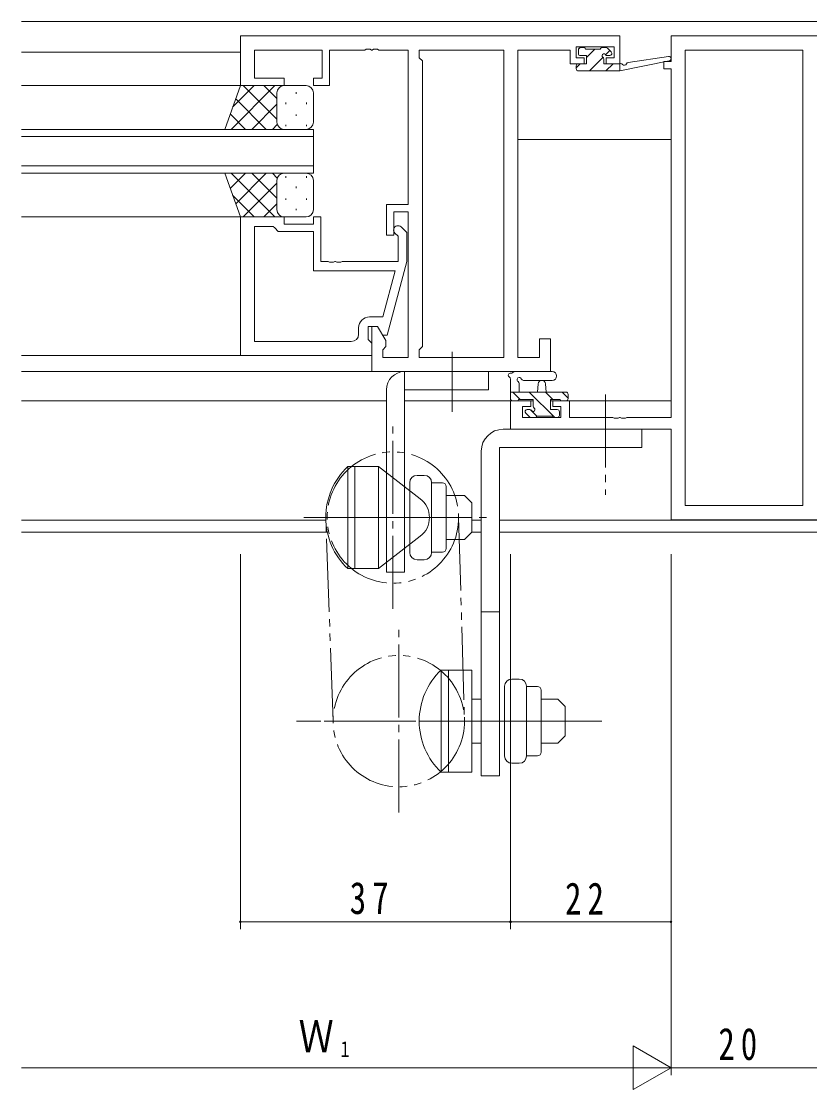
# Model space of a CAD drawing. Units: millimetres on the paper. Extents: x -397 to 397, y -282 to 282.
# Drawn here: x 14.3 to 122.3, y -16.9 to 129.5 of the extents above; entities that cross this region are included whole.
import ezdxf
from ezdxf.enums import TextEntityAlignment as Align

# ---------------------------------------------------------------- set-up
doc = ezdxf.new("R2010")
doc.units = ezdxf.units.MM
doc.linetypes.add('USER2', pattern=[13, 10, -1, 1, -1])
doc.linetypes.add('USER3', pattern=[15, 10, -1, 1, -1, 1, -1])
for name, color, linetype, lineweight in [('0-3_YKK_11', 7, 'Continuous', 18), ('0-4_YKK_12', 2, 'Continuous', 18), ('0-5_YKK_13', 4, 'Continuous', 18), ('0-6_YKK_D', 6, 'Continuous', 18)]:
    doc.layers.add(name, color=color, linetype=linetype, lineweight=lineweight)
doc.styles.add('ＭＳ ゴシック', font='')
doc.styles.get('ＭＳ ゴシック').set_extended_font_data('MS Gothic')

msp = doc.modelspace()

# ---------------------------------------------------------------- linework, layer by layer
at = {"layer": '0-3_YKK_11'}
for p, q in [((44.318, 127.531), (44.318, 120.731)), ((96.318, 127.531), (44.318, 127.531)), ((96.318, 123.731), (96.318, 127.531)), ((103.318, 127.531), (123.318, 127.531)), ((103.318, 124.031), (103.318, 127.531)), ((90.318, 126.031), (95.518, 126.031)), ((90.318, 124.531), (90.318, 126.031)), ((95.518, 126.031), (95.518, 124.531)), ((46.248, 125.601), (55.518, 125.601)), ((46.248, 121.731), (46.248, 125.601)), ((55.518, 125.601), (55.518, 121.731)), ((56.518, 125.601), (61.36, 125.601)), ((56.518, 120.731), (56.518, 125.601)), ((61.36, 125.601), (61.543, 125.721)), ((61.543, 125.721), (62.093, 125.721)), ((62.093, 125.721), (62.276, 125.601)), ((62.276, 125.601), (62.36, 125.601)), ((62.36, 125.601), (62.543, 125.721)), ((62.543, 125.721), (63.093, 125.721)), ((63.093, 125.721), (63.276, 125.601)), ((63.276, 125.601), (67.318, 125.601)), ((67.318, 125.601), (67.318, 104.431)), ((68.818, 125.601), (68.818, 124.531)), ((80.388, 125.601), (68.818, 125.601)), ((68.818, 124.531), (69.248, 124.101)), ((80.388, 83.461), (80.388, 125.601)), ((80.388, 83.461), (80.388, 125.601)), ((82.318, 125.601), (89.518, 125.601)), ((82.318, 83.461), (82.318, 125.601)), ((89.518, 125.601), (89.518, 124.801)), ((89.518, 124.801), (89.518, 123.731)), ((91.418, 124.531), (90.318, 124.531)), ((91.418, 123.731), (91.418, 124.531)), ((94.418, 124.531), (94.418, 123.731)), ((95.518, 124.531), (94.418, 124.531)), ((105.248, 125.601), (105.248, 63.161)), ((121.388, 125.601), (105.248, 125.601)), ((121.388, 63.161), (121.388, 125.601)), ((121.388, 63.161), (121.388, 125.601)), ((69.248, 124.101), (69.248, 84.961)), ((89.518, 123.731), (91.418, 123.731)), ((94.418, 123.731), (96.318, 123.731)), ((102.318, 124.031), (103.318, 124.031)), ((102.318, 123.031), (102.318, 124.031)), ((103.318, 123.031), (102.318, 123.031)), ((103.318, 75.261), (103.318, 123.031)), ((50.318, 121.731), (46.248, 121.731)), ((50.318, 120.731), (50.318, 121.731)), ((54.318, 121.731), (54.318, 120.731)), ((55.518, 121.731), (54.318, 121.731)), ((44.318, 120.731), (50.318, 120.731)), ((54.318, 120.731), (56.518, 120.731)), ((64.318, 104.431), (64.318, 100.231)), ((67.318, 104.431), (64.318, 104.431)), ((44.318, 102.731), (50.318, 102.731)), ((44.318, 83.731), (44.318, 102.731)), ((50.318, 102.731), (50.318, 101.731)), ((54.318, 102.731), (55.318, 102.731)), ((54.318, 101.731), (54.318, 102.731)), ((55.318, 102.731), (55.318, 96.631)), ((65.318, 103.431), (67.318, 103.431)), ((65.318, 100.231), (65.318, 103.431)), ((67.318, 103.431), (67.318, 83.461)), ((46.248, 101.431), (46.248, 85.661)), ((48.818, 101.431), (46.248, 101.431)), ((46.248, 101.431), (46.248, 85.661)), ((49.018, 101.231), (48.818, 101.431)), ((49.518, 100.731), (49.018, 101.231)), ((50.318, 101.731), (54.318, 101.731)), ((66.342, 101.355), (67.118, 100.58)), ((54.318, 100.731), (49.518, 100.731)), ((54.318, 95.331), (54.318, 100.731)), ((64.318, 100.231), (65.318, 100.231)), ((65.918, 100.083), (65.494, 100.507)), ((65.918, 96.631), (65.918, 100.083)), ((67.118, 100.58), (67.118, 96.634)), ((55.318, 96.631), (56.36, 96.631)), ((56.36, 96.631), (56.543, 96.511)), ((57.093, 96.511), (57.276, 96.631)), ((57.276, 96.631), (57.36, 96.631)), ((57.36, 96.631), (57.543, 96.511)), ((58.093, 96.511), (58.276, 96.631)), ((58.276, 96.631), (65.918, 96.631)), ((67.118, 96.634), (64.411, 86.531)), ((65.527, 95.331), (54.318, 95.331)), ((56.543, 96.511), (57.093, 96.511)), ((57.543, 96.511), (58.093, 96.511)), ((63.839, 89.031), (65.527, 95.331)), ((62.018, 89.031), (63.839, 89.031)), ((60.518, 86.661), (60.518, 87.531)), ((61.818, 87.731), (61.818, 85.931)), ((63.118, 87.731), (61.818, 87.731)), ((62.318, 87.731), (62.318, 81.531)), ((63.118, 87.731), (62.318, 87.731)), ((63.811, 86.531), (63.118, 87.731)), ((64.248, 85.774), (63.118, 87.731)), ((64.411, 86.531), (63.811, 86.531)), ((46.248, 85.661), (59.518, 85.661)), ((61.818, 85.931), (62.018, 85.731)), ((62.018, 85.731), (62.318, 85.431)), ((62.318, 85.431), (62.318, 83.731)), ((63.818, 84.531), (64.248, 84.961)), ((64.248, 84.961), (64.248, 85.774)), ((69.248, 84.961), (68.818, 84.531)), ((85.318, 86.031), (85.318, 83.461)), ((86.818, 86.031), (85.318, 86.031)), ((86.818, 81.531), (86.818, 86.031)), ((62.318, 83.731), (44.318, 83.731)), ((63.818, 83.461), (63.818, 84.531)), ((67.318, 83.461), (63.818, 83.461)), ((68.818, 84.531), (68.818, 83.461)), ((68.818, 83.461), (80.388, 83.461)), ((85.318, 83.461), (82.318, 83.461)), ((62.318, 81.531), (86.818, 81.531)), ((81.318, 77.531), (84.118, 77.531)), ((81.318, 73.631), (81.318, 77.531)), ((82.948, 76.731), (82.948, 75.261)), ((84.118, 76.731), (82.948, 76.731)), ((84.118, 77.531), (84.118, 76.731)), ((87.118, 77.531), (89.418, 77.531)), ((87.118, 76.731), (87.118, 77.531)), ((88.218, 76.731), (87.118, 76.731)), ((88.218, 75.261), (88.218, 76.731)), ((89.418, 77.531), (89.418, 75.261)), ((82.948, 75.261), (88.218, 75.261)), ((89.418, 75.261), (95.36, 75.261)), ((95.36, 75.261), (95.543, 75.141)), ((95.543, 75.141), (96.093, 75.141)), ((96.093, 75.141), (96.276, 75.261)), ((96.276, 75.261), (96.36, 75.261)), ((96.36, 75.261), (96.543, 75.141)), ((96.543, 75.141), (97.093, 75.141)), ((97.093, 75.141), (97.276, 75.261)), ((97.276, 75.261), (103.318, 75.261)), ((103.318, 73.631), (81.318, 73.631)), ((103.318, 61.231), (103.318, 73.631)), ((105.248, 63.161), (121.388, 63.161)), ((123.318, 61.231), (103.318, 61.231))]:
    msp.add_line(p, q, dxfattribs=at)
for centre, radius, start, end in [((65.918, 100.931), 0.6, 44.99999, 225.00001), ((62.018, 87.531), 1.5, 90.00001, 179.99999), ((59.518, 86.661), 1, 270.00001, 359.99999)]:
    msp.add_arc(centre, radius, start, end, dxfattribs=at)
at = {"layer": '0-4_YKK_12'}
for p, q in [((212.318, 129.531), (14.318, 129.531)), ((44.318, 125.331), (14.318, 125.331)), ((14.318, 120.731), (44.818, 120.731)), ((54.319, 114.731), (14.318, 114.731)), ((54.319, 108.731), (54.319, 114.731)), ((14.318, 113.731), (54.319, 113.731)), ((103.318, 113.331), (82.318, 113.331)), ((54.319, 109.731), (14.318, 109.731)), ((14.318, 108.731), (54.319, 108.731)), ((44.818, 102.731), (14.318, 102.731)), ((44.618, 83.731), (14.318, 83.731)), ((62.618, 81.531), (14.318, 81.531)), ((64.318, 77.531), (14.318, 77.531)), ((84.418, 77.531), (66.818, 77.531)), ((103.318, 77.531), (86.818, 77.531)), ((56.025, 61.161), (14.318, 61.161)), ((77.318, 61.161), (76.018, 61.161)), ((146.818, 61.161), (79.818, 61.161)), ((56.227, 59.531), (14.318, 59.531)), ((77.318, 59.531), (76.018, 59.531)), ((146.818, 59.531), (79.818, 59.531))]:
    msp.add_line(p, q, dxfattribs=at)
at = {"layer": '0-5_YKK_13'}
for p, q in [((90.831, 125.918), (90.631, 125.718)), ((90.918, 125.931), (91.418, 125.931)), ((93.818, 125.931), (94.418, 125.931)), ((90.618, 125.131), (90.618, 125.631)), ((91.718, 124.831), (90.918, 124.831)), ((91.618, 125.731), (93.618, 125.731)), ((92.889, 125.731), (91.718, 124.56)), ((91.718, 123.731), (91.718, 124.831)), ((94.007, 124.604), (92.134, 122.731)), ((94.938, 125.535), (94.346, 124.943)), ((94.918, 124.831), (94.579, 124.831)), ((94.63, 125.843), (95.13, 125.343)), ((97.43, 123.905), (102.972, 124.728)), ((90.889, 123.731), (90.318, 123.16)), ((90.318, 123.031), (90.318, 123.431)), ((90.618, 123.731), (91.718, 123.731)), ((94.118, 124.37), (94.118, 123.731)), ((94.118, 123.731), (96.316, 123.731)), ((95.379, 123.731), (94.379, 122.731)), ((96.316, 122.731), (103.077, 124.137)), ((96.316, 123.731), (96.403, 123.745)), ((96.316, 122.731), (96.316, 123.731)), ((90.618, 122.731), (96.316, 122.731)), ((42.175, 114.731), (44.318, 120.731)), ((49.05, 120.731), (43.05, 114.731)), ((46.222, 120.731), (43.261, 117.77)), ((44.318, 120.731), (50.318, 120.731)), ((49.318, 116.111), (44.698, 120.731)), ((49.318, 118.939), (47.526, 120.731)), ((53.318, 120.731), (50.318, 120.731)), ((47.87, 114.731), (43.674, 118.927)), ((49.318, 119.731), (49.318, 116.131)), ((49.318, 119.331), (49.318, 115.731)), ((51.955, 119.811), (51.955, 119.611)), ((54.318, 115.731), (54.318, 119.731)), ((49.318, 118.171), (45.878, 114.731)), ((50.54, 118.396), (50.54, 118.196)), ((53.37, 118.396), (53.37, 118.196)), ((45.041, 114.731), (42.93, 116.843)), ((51.955, 116.781), (51.955, 116.581)), ((50.318, 114.731), (42.175, 114.731)), ((49.375, 115.399), (48.707, 114.731)), ((50.318, 114.731), (53.318, 114.731)), ((50.54, 115.366), (50.54, 115.166)), ((53.37, 115.366), (53.37, 115.166)), ((42.175, 108.731), (50.318, 108.731)), ((42.175, 108.731), (44.318, 102.731)), ((45.041, 108.731), (42.93, 106.619)), ((49.05, 102.731), (43.05, 108.731)), ((47.87, 108.731), (43.674, 104.535)), ((49.318, 105.291), (45.878, 108.731)), ((49.375, 108.063), (48.707, 108.731)), ((50.318, 108.731), (53.318, 108.731)), ((49.318, 107.351), (44.698, 102.731)), ((49.318, 104.131), (49.318, 107.731)), ((49.318, 103.731), (49.318, 107.331)), ((50.54, 108.096), (50.54, 108.296)), ((51.955, 106.681), (51.955, 106.881)), ((53.37, 108.096), (53.37, 108.296)), ((54.318, 107.731), (54.318, 103.731)), ((46.222, 102.731), (43.261, 105.692)), ((49.318, 104.523), (47.527, 102.731)), ((50.54, 105.066), (50.54, 105.266)), ((53.37, 105.066), (53.37, 105.266)), ((44.318, 102.731), (50.318, 102.731)), ((53.318, 102.731), (50.318, 102.731)), ((51.955, 103.651), (51.955, 103.851)), ((66.818, 54.031), (66.818, 81.531)), ((66.818, 81.531), (78.318, 81.531)), ((87.046, 81.531), (81.884, 81.531)), ((81.318, 77.831), (81.318, 80.511)), ((82.518, 79.911), (82.518, 78.731)), ((87.046, 80.331), (83.085, 80.328)), ((85.018, 78.731), (85.12, 79.875)), ((86.218, 78.731), (86.116, 79.875)), ((81.318, 78.731), (88.918, 78.731)), ((82.648, 77.731), (81.648, 78.731)), ((84.418, 77.731), (82.418, 77.731)), ((87.393, 75.231), (83.893, 78.731)), ((84.418, 76.792), (84.418, 77.731)), ((87.138, 77.731), (86.138, 78.731)), ((86.818, 77.731), (86.818, 76.331)), ((88.118, 77.731), (86.818, 77.731)), ((89.218, 77.896), (88.383, 78.731)), ((89.218, 78.431), (89.218, 77.831)), ((82.218, 77.531), (81.618, 77.531)), ((83.618, 76.331), (83.957, 76.331)), ((84.948, 75.431), (84.07, 76.309)), ((86.818, 76.331), (87.718, 76.331)), ((88.918, 77.531), (88.318, 77.531)), ((83.906, 75.319), (83.406, 75.819)), ((84.718, 75.231), (84.118, 75.231)), ((87.018, 75.431), (84.918, 75.431)), ((87.718, 75.231), (87.218, 75.231)), ((88.018, 76.031), (88.018, 75.531)), ((99.318, 73.631), (80.318, 73.631)), ((99.318, 73.631), (99.318, 71.131)), ((77.318, 70.631), (77.318, 26.131)), ((79.818, 26.131), (79.818, 71.131)), ((99.318, 71.131), (79.818, 71.131)), ((59.018, 68.531), (60.018, 68.531)), ((59.018, 68.531), (59.018, 54.531)), ((60.018, 54.531), (60.018, 68.531)), ((60.018, 68.531), (63.218, 68.531)), ((60.018, 68.531), (60.018, 54.531)), ((68.954, 64.104), (63.218, 68.531)), ((63.218, 68.531), (63.218, 54.531)), ((63.218, 64.234), (63.218, 66.984)), ((67.518, 66.305), (67.518, 56.758)), ((69.518, 67.305), (68.518, 67.305)), ((70.518, 66.305), (70.518, 64.918)), ((70.518, 66.281), (72.018, 66.281)), ((70.518, 58.144), (70.518, 64.918)), ((72.518, 65.781), (72.518, 57.281)), ((72.518, 64.531), (75.018, 64.531)), ((75.018, 64.531), (76.018, 63.531)), ((76.018, 63.531), (76.018, 59.531)), ((70.271, 61.531), (61.667, 61.531)), ((68.954, 58.958), (63.218, 54.531)), ((70.518, 58.144), (70.518, 56.758)), ((69.518, 55.758), (68.518, 55.758)), ((70.518, 56.781), (72.018, 56.781)), ((59.018, 54.531), (60.018, 54.531)), ((60.018, 54.531), (63.218, 54.531)), ((77.318, 48.631), (79.818, 48.631)), ((71.818, 40.631), (72.818, 40.631)), ((71.818, 40.631), (71.818, 26.631)), ((72.818, 26.631), (72.818, 40.631)), ((72.818, 40.631), (72.818, 26.631)), ((76.018, 40.631), (72.818, 40.631)), ((76.018, 26.631), (76.018, 40.631)), ((76.018, 36.334), (76.018, 39.084)), ((80.518, 38.405), (80.518, 28.858)), ((82.518, 39.405), (81.518, 39.405)), ((83.518, 38.405), (83.518, 37.018)), ((83.518, 38.381), (85.018, 38.381)), ((76.018, 36.631), (77.318, 36.631)), ((83.518, 30.244), (83.518, 37.018)), ((85.518, 37.881), (85.518, 29.381)), ((85.518, 36.631), (87.818, 36.631)), ((87.818, 36.631), (88.818, 35.631)), ((88.818, 35.631), (88.818, 31.631)), ((84.674, 33.631), (72.158, 33.631)), ((77.318, 28.178), (77.318, 30.928)), ((76.018, 30.631), (77.318, 30.631)), ((83.518, 30.244), (83.518, 28.858)), ((82.518, 27.858), (81.518, 27.858)), ((83.518, 28.881), (85.018, 28.881)), ((71.818, 26.631), (72.818, 26.631)), ((72.818, 26.631), (76.018, 26.631)), ((79.818, 26.131), (77.318, 26.131))]:
    msp.add_line(p, q, dxfattribs=at)
at = {"layer": '0-5_YKK_13', "linetype": 'USER2'}
for p, q in [((73.318, 84.252), (73.318, 76.038)), ((94.318, 78.389), (94.318, 64.647)), ((65.218, 49.031), (65.218, 74.031)), ((53.018, 61.531), (78.376, 61.531)), ((66.018, 21.131), (66.018, 46.131)), ((93.818, 33.631), (52.018, 33.631)), ((92.339, 33.631), (52.329, 33.631))]:
    msp.add_line(p, q, dxfattribs=at)
at = {"layer": '0-5_YKK_13', "linetype": 'USER3'}
for p, q in [((57.018, 33.631), (56.018, 61.531)), ((74.218, 61.531), (75.018, 33.631))]:
    msp.add_line(p, q, dxfattribs=at)
at = {"layer": '0-5_YKK_13'}
for points in [[(78.318, 81.531), (78.318, 79.031), (66.818, 79.031)], [(64.318, 79.031), (64.318, 54.031), (66.818, 54.031)], [(72.518, 58.531), (75.018, 58.531), (76.018, 59.531)], [(85.518, 30.631), (87.818, 30.631), (88.818, 31.631)]]:
    msp.add_lwpolyline(points, dxfattribs=at)
at = {"layer": '0-5_YKK_13', "linetype": 'USER3'}
for centre in [(65.218, 61.531), (66.018, 33.631)]:
    msp.add_circle(centre, 9, dxfattribs=at)
at = {"layer": '0-5_YKK_13'}
for centre, radius, start, end in [((90.918, 125.631), 0.3, 90, 180), ((91.418, 125.731), 0.2, 0, 90), ((93.818, 125.731), 0.2, 90, 180), ((94.418, 125.631), 0.3, 45, 90), ((90.918, 125.131), 0.3, 180, 270), ((94.118, 124.831), 0.25, 33.05573, 236.94427), ((93.818, 124.37), 0.3, 0, 56.94427), ((94.579, 125.131), 0.3, 213.05573, 270), ((94.918, 125.131), 0.3, 270, 45), ((103.016, 124.431), 0.3, 281.74981, 98.44936), ((90.618, 123.431), 0.3, 90, 180), ((90.618, 123.031), 0.3, 180, 270), ((96.451, 123.449), 0.3, 39.19754, 99.19754), ((96.916, 123.828), 0.3, 219.19754, 338.44936), ((97.474, 123.608), 0.3, 98.44936, 158.44936), ((50.318, 119.731), 1, 90, 180), ((50.318, 119.731), 1, 90, 180), ((53.318, 119.731), 1, 360, 90), ((50.318, 115.731), 1, 180, 270), ((50.318, 115.731), 1, 180, 270), ((53.318, 115.731), 1, 270, 360), ((50.318, 107.731), 1, 90, 180), ((50.318, 107.731), 1, 90, 180), ((53.318, 107.731), 1, 360, 90), ((50.318, 103.731), 1, 180, 270), ((50.318, 103.731), 1, 180, 270), ((53.318, 103.731), 1, 270, 360), ((66.818, 79.031), 2.5, 90, 180), ((81.318, 81.031), 0.3, 79.47122, 240), ((81.018, 80.511), 0.3, 0, 60), ((81.428, 81.621), 0.3, 259.47122, 319.47122), ((81.884, 81.231), 0.3, 90, 139.47122), ((82.518, 80.431), 0.3, 19.18976, 240), ((83.085, 80.628), 0.3, 199.18976, 270.04023), ((87.046, 80.931), 0.6, 270.04023, 90.04023), ((82.218, 79.911), 0.3, 0, 60), ((85.618, 79.831), 0.5, 5.09207, 174.90793), ((81.618, 77.831), 0.3, 180, 270), ((82.218, 77.731), 0.2, 270, 0), ((88.318, 77.731), 0.2, 180, 270), ((88.918, 78.431), 0.3, 0, 90), ((88.918, 77.831), 0.3, 270, 0), ((83.618, 76.031), 0.3, 90, 225), ((83.957, 76.031), 0.3, 33.05573, 90), ((84.418, 76.331), 0.25, 213.05573, 56.94427), ((84.718, 76.792), 0.3, 180, 236.94427), ((87.718, 76.031), 0.3, 0, 90), ((84.118, 75.531), 0.3, 225, 270), ((84.718, 75.431), 0.2, 270, 0), ((87.218, 75.431), 0.2, 180, 270), ((87.718, 75.531), 0.3, 270, 0), ((80.318, 70.631), 3, 90, 180), ((65.685, 61.531), 9.667, 133.60284, 226.39716), ((68.518, 66.305), 1, 90, 180), ((69.518, 66.305), 1, 0, 90), ((72.018, 65.781), 0.5, 0, 90), ((66.968, 61.531), 3.25, 307.66316, 52.33684), ((72.018, 57.281), 0.5, 270, 0), ((68.518, 56.758), 1, 180, 270), ((69.518, 56.758), 1, 270, 0), ((78.485, 33.631), 9.667, 133.60284, 226.39716), ((81.518, 38.405), 1, 90, 180), ((82.518, 38.405), 1, 0, 90), ((85.018, 37.881), 0.5, 0, 90), ((85.018, 29.381), 0.5, 270, 0), ((81.518, 28.858), 1, 180, 270), ((82.518, 28.858), 1, 270, 0)]:
    msp.add_arc(centre, radius, start, end, dxfattribs=at)
at = {"layer": '0-6_YKK_D'}
for p, q in [((44.318, 56.531), (44.318, 5.131)), ((81.318, 56.531), (81.318, 5.131)), ((81.318, 56.531), (81.318, 5.131)), ((103.318, 56.531), (103.318, 5.131)), ((103.318, 56.531), (103.318, -14.869)), ((103.318, 56.531), (103.318, -14.869)), ((81.318, 6.131), (44.318, 6.131)), ((103.318, 6.131), (81.318, 6.131)), ((98.122, -10.869), (98.122, -16.869)), ((103.318, -13.869), (98.122, -10.869)), ((14.318, -13.869), (97.318, -13.869)), ((103.318, -13.869), (92.926, -13.869)), ((103.318, -13.869), (98.122, -16.869)), ((123.318, -13.869), (103.318, -13.869))]:
    msp.add_line(p, q, dxfattribs=at)
for centre, start, end in [((44.318, 6.131), 0, 180), ((44.318, 6.131), 180, 0), ((81.318, 6.131), 0, 180), ((81.318, 6.131), 0, 180), ((81.318, 6.131), 180, 0), ((81.318, 6.131), 180, 0), ((103.318, 6.131), 0, 180), ((103.318, 6.131), 180, 0)]:
    msp.add_arc(centre, 0.106, start, end, dxfattribs=at)

# ---------------------------------------------------------------- texts
at = {"layer": '0-6_YKK_D', "color": 7, "style": 'ＭＳ ゴシック', "width": 0.8}
for s, height, p in [('Ｗ', 4.399, (52.298, -13.069)), ('1', 2.199, (58.058, -13.069))]:
    msp.add_text(s, height=height, dxfattribs=at).set_placement(p, align=Align.BOTTOM_LEFT)
at = {"layer": '0-6_YKK_D', "color": 7, "char_height": 4.399, "attachment_point": 7, "style": 'ＭＳ ゴシック'}
for s, insert in [('\\T1.37;\\W0.75;37', (59.298, 7.131)), ('\\T1.37;\\W0.75;22', (88.798, 7.131)), ('\\T1.37;\\W0.75;20', (109.798, -12.869))]:
    msp.add_mtext(s, dxfattribs=dict(at, insert=insert))

doc.saveas('drawing.dxf')
